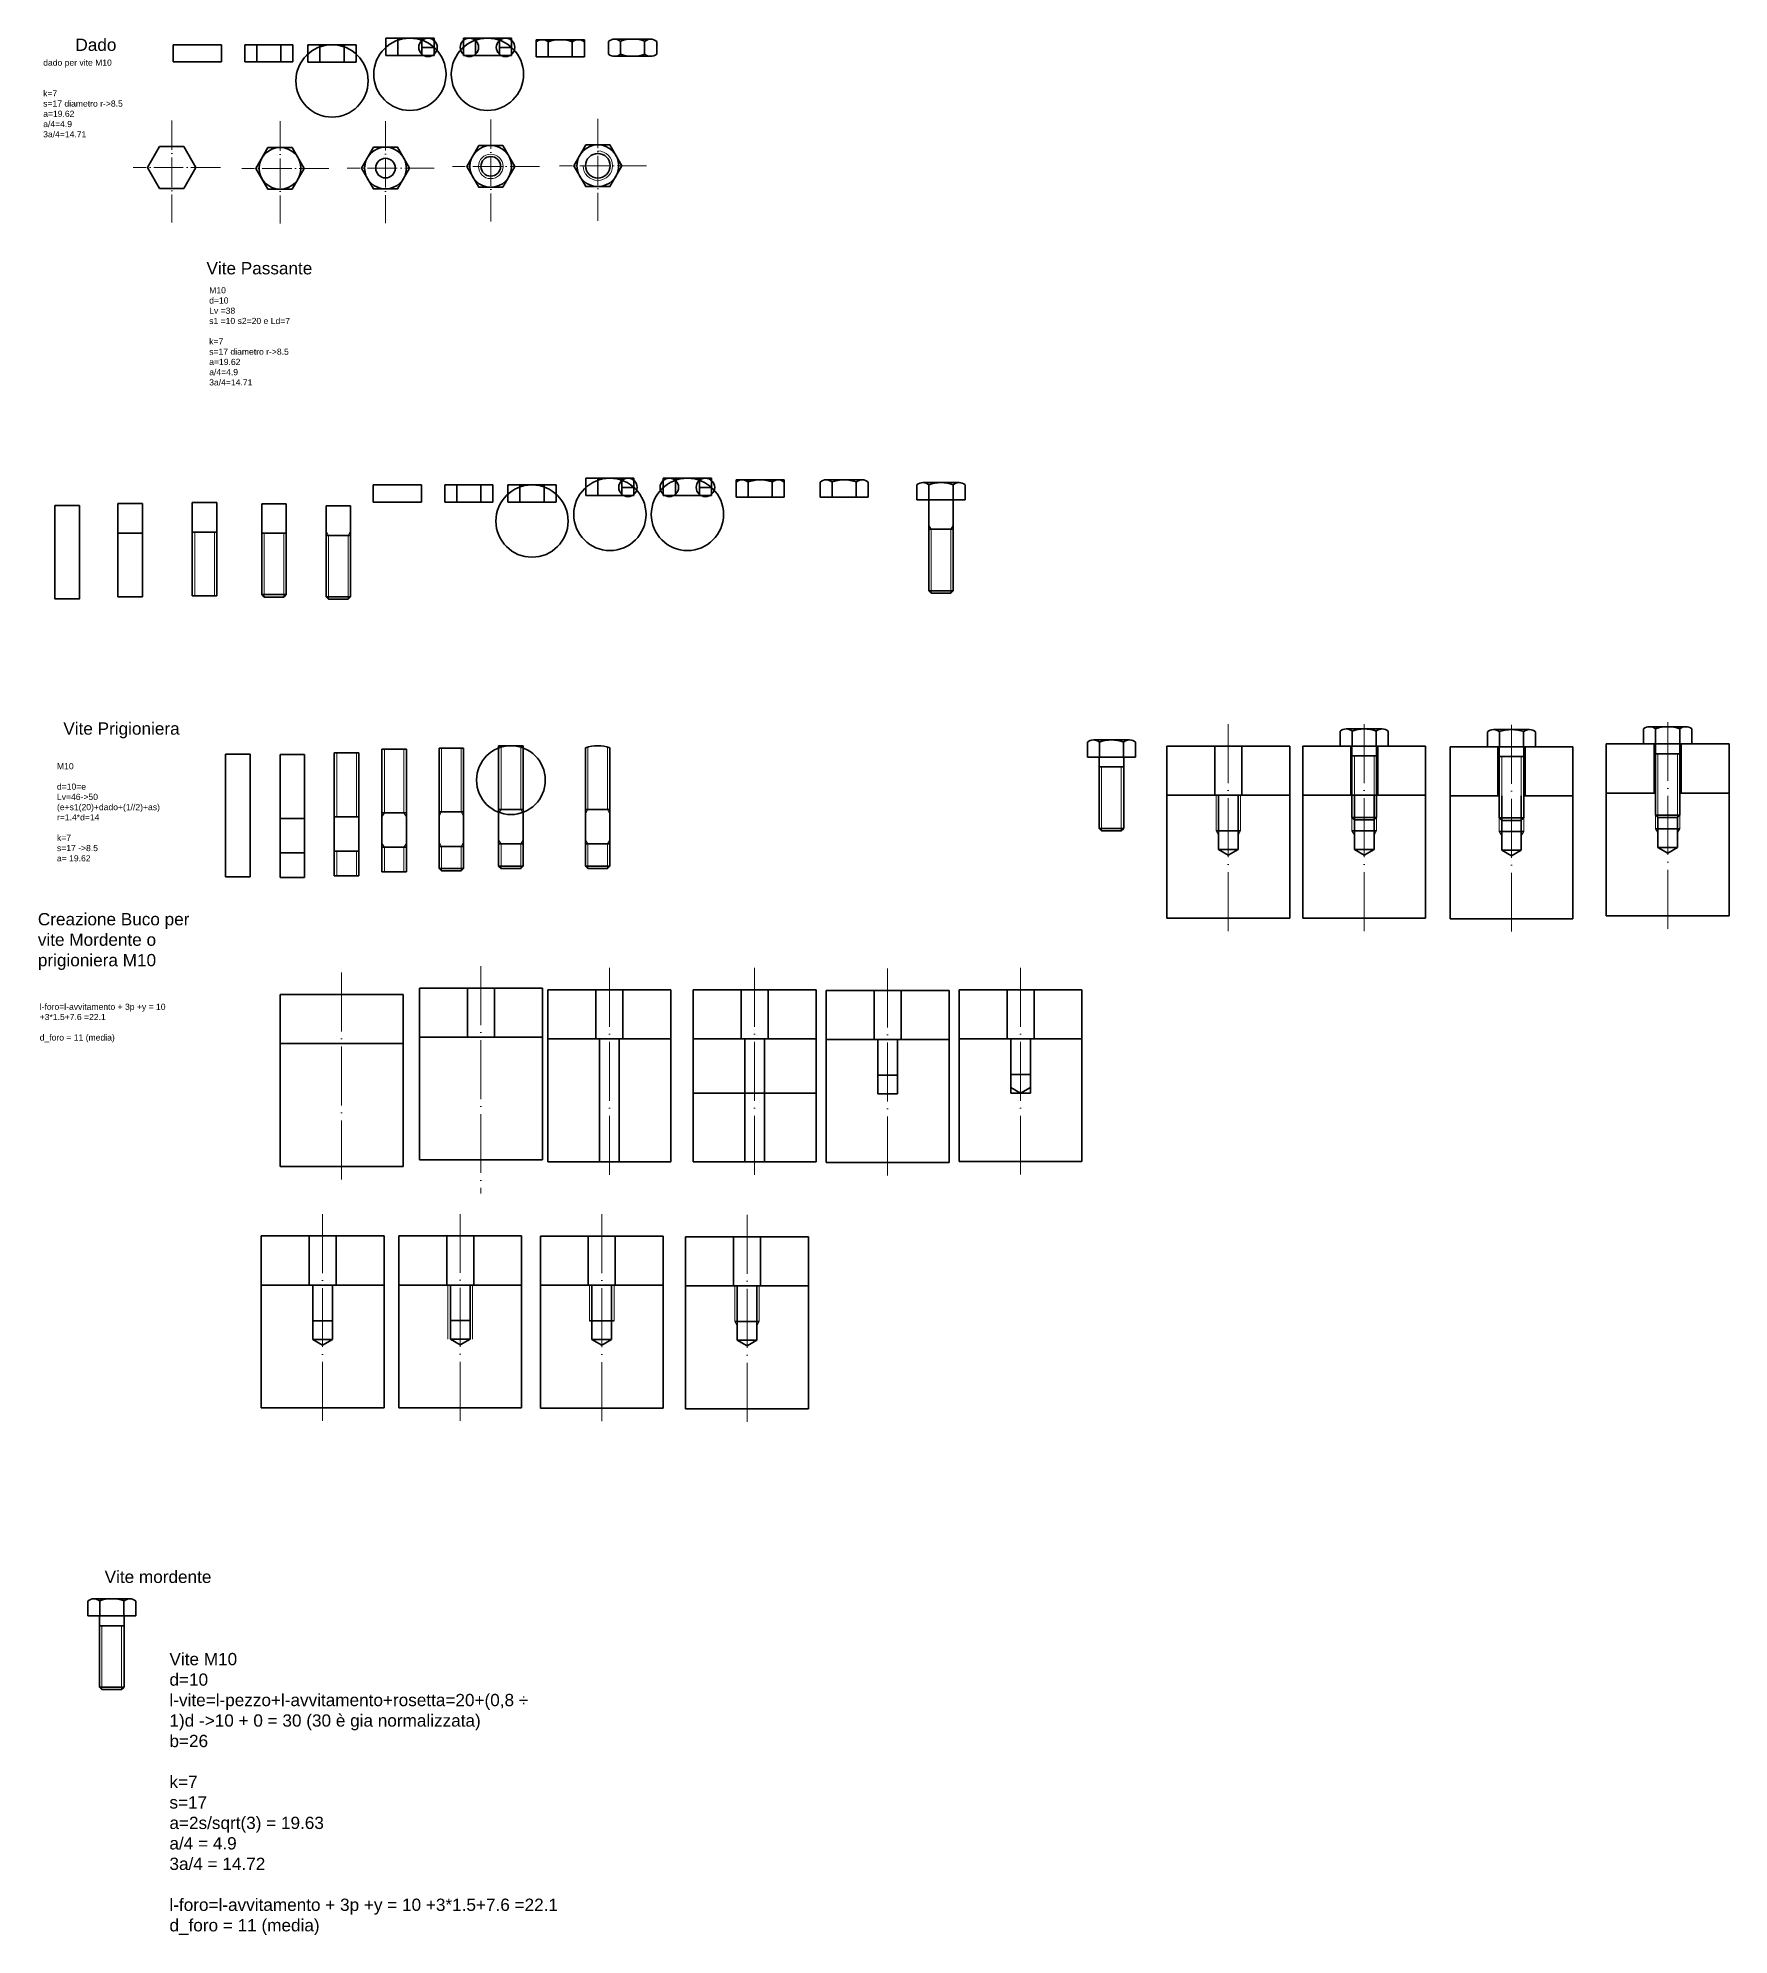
# Model space of a CAD drawing. Header units: millimetres. Extents: x 9 to 698, y 15 to 788.
import ezdxf

# ---------------------------------------------------------------- set-up
doc = ezdxf.new("R2010")
doc.units = ezdxf.units.MM
doc.linetypes.add('ACAD_ISO04W100', pattern=[30, 24, -3, 0, -3])
doc.layers.add('assisimmetira', color=90, linetype='ACAD_ISO04W100', lineweight=18)
doc.layers.add('grosso', color=5, linetype='Continuous', lineweight=35)
doc.layers.add('viti', color=7, linetype='Continuous', lineweight=18, true_color=0x6e42a9)
doc.styles.get("Standard").update_dxf_attribs({"font": 'arial.ttf'})

msp = doc.modelspace()

# ---------------------------------------------------------------- linework, layer by layer
at = {"layer": 'assisimmetira', "ltscale": 0.5}
for p, q in [((63.5, 754.24), (63.5, 712.66)), ((107.63, 753.9), (107.63, 712.32)), ((150.57, 753.99), (150.57, 712.42)), ((193.44, 754.7), (193.44, 713.12)), ((237.05, 754.96), (237.05, 713.38)), ((83.34, 735.1), (47.87, 735.1)), ((127.46, 734.76), (92, 734.76)), ((170.4, 734.86), (134.94, 734.86)), ((213.28, 735.56), (177.81, 735.56)), ((256.88, 735.82), (221.42, 735.82))]:
    msp.add_line(p, q, dxfattribs=at)
at = {"layer": 'assisimmetira'}
for p, q in [((493.81, 508.42), (493.81, 421.58)), ((549.15, 508.42), (549.15, 421.58)), ((609.13, 508.19), (609.13, 421.35)), ((672.73, 509.33), (672.73, 422.5)), ((189.46, 409.95), (189.46, 317.45)), ((132.7, 407.31), (132.7, 321.47)), ((241.74, 409.23), (241.74, 322.4)), ((300.91, 409.24), (300.91, 322.4)), ((355.06, 408.95), (355.06, 322.11)), ((409.21, 409.27), (409.21, 322.43)), ((124.98, 309.01), (124.98, 222.18)), ((181.01, 309.04), (181.01, 222.2)), ((238.63, 308.96), (238.63, 222.12)), ((297.81, 308.67), (297.81, 221.83))]:
    msp.add_line(p, q, dxfattribs=at)
at = {"layer": 'grosso'}
for p, q in [((83.73, 785.08), (64.11, 785.08)), ((64.11, 785.08), (64.11, 778.08)), ((83.73, 778.08), (83.73, 785.08)), ((112.87, 785.08), (93.25, 785.08)), ((93.25, 785.08), (93.25, 778.08)), ((98.15, 785.08), (98.15, 778.08)), ((107.97, 778.08), (107.97, 785.08)), ((112.87, 778.08), (112.87, 785.08)), ((138.61, 785.05), (118.99, 785.05)), ((118.99, 785.05), (118.99, 778.05)), ((123.89, 785.05), (123.89, 778.05)), ((133.71, 778.05), (133.71, 785.05)), ((138.61, 778.05), (138.61, 785.05)), ((170.33, 787.76), (150.71, 787.76)), ((150.71, 787.76), (150.71, 780.76)), ((150.71, 780.76), (170.33, 780.76)), ((155.61, 787.76), (155.61, 780.76)), ((165.43, 780.76), (165.43, 787.76)), ((170.33, 784.01), (165.43, 784.01)), ((170.33, 780.76), (170.33, 787.76)), ((201.9, 787.76), (182.28, 787.76)), ((182.28, 787.76), (182.28, 780.76)), ((182.28, 780.76), (201.9, 780.76)), ((187.18, 787.76), (187.18, 780.76)), ((197, 780.76), (197, 787.76)), ((201.9, 784.01), (197, 784.01)), ((201.9, 780.76), (201.9, 787.76)), ((231.55, 787.12), (211.93, 787.12)), ((211.93, 787.12), (211.93, 780.12)), ((211.93, 780.12), (231.55, 780.12)), ((216.83, 787.12), (216.83, 780.12)), ((226.65, 780.12), (226.65, 787.12)), ((231.55, 780.12), (231.55, 787.12)), ((241.39, 786.46), (241.39, 781.28)), ((258.56, 787.37), (243.84, 787.37)), ((243.84, 780.37), (258.56, 780.37)), ((246.29, 786.53), (246.29, 781.21)), ((256.11, 781.21), (256.11, 786.53)), ((261.01, 781.28), (261.01, 786.46)), ((64.11, 778.08), (83.73, 778.08)), ((93.25, 778.08), (112.87, 778.08)), ((118.99, 778.05), (138.61, 778.05)), ((165.17, 605.9), (145.55, 605.9)), ((145.55, 605.9), (145.55, 598.9)), ((165.17, 598.9), (165.17, 605.9)), ((194.31, 605.9), (174.69, 605.9)), ((174.69, 605.9), (174.69, 598.9)), ((179.59, 605.9), (179.59, 598.9)), ((189.41, 598.9), (189.41, 605.9)), ((194.31, 598.9), (194.31, 605.9)), ((220.04, 605.87), (200.42, 605.87)), ((200.42, 605.87), (200.42, 598.87)), ((205.32, 605.87), (205.32, 598.87)), ((215.14, 598.87), (215.14, 605.87)), ((220.04, 598.87), (220.04, 605.87)), ((251.77, 608.58), (232.15, 608.58)), ((232.15, 608.58), (232.15, 601.58)), ((237.05, 608.58), (237.05, 601.58)), ((246.87, 601.58), (246.87, 608.58)), ((251.77, 604.83), (246.87, 604.83)), ((251.77, 601.58), (251.77, 608.58)), ((283.33, 608.58), (263.71, 608.58)), ((263.71, 608.58), (263.71, 601.58)), ((268.61, 608.58), (268.61, 601.58)), ((278.43, 601.58), (278.43, 608.58)), ((283.33, 604.83), (278.43, 604.83)), ((283.33, 601.58), (283.33, 608.58)), ((312.98, 607.95), (293.36, 607.95)), ((293.36, 607.95), (293.36, 600.95)), ((298.26, 607.95), (298.26, 600.95)), ((308.08, 600.95), (308.08, 607.95)), ((312.98, 600.95), (312.98, 607.95)), ((327.55, 607.03), (327.55, 600.95)), ((344.72, 607.95), (330, 607.95)), ((332.45, 607.1), (332.45, 600.95)), ((342.27, 600.95), (342.27, 607.1)), ((347.17, 600.95), (347.17, 607.03)), ((366.98, 605.9), (366.98, 599.81)), ((384.15, 606.81), (369.43, 606.81)), ((371.88, 605.97), (371.88, 599.81)), ((381.7, 599.81), (381.7, 605.97)), ((386.6, 599.81), (386.6, 605.9)), ((41.6, 598.27), (51.6, 598.27)), ((41.6, 560.27), (41.6, 598.27)), ((51.6, 598.27), (51.6, 560.27)), ((71.88, 598.68), (81.88, 598.68)), ((71.88, 560.68), (71.88, 598.68)), ((81.88, 598.68), (81.88, 560.68)), ((100.17, 598.19), (110.17, 598.19)), ((100.17, 561.19), (100.17, 598.19)), ((110.17, 598.19), (110.17, 561.19)), ((126.38, 597.32), (136.38, 597.32)), ((126.38, 560.32), (126.38, 597.32)), ((136.38, 597.32), (136.38, 560.32)), ((145.55, 598.9), (165.17, 598.9)), ((174.69, 598.9), (194.31, 598.9)), ((200.42, 598.87), (220.04, 598.87)), ((232.15, 601.58), (251.77, 601.58)), ((263.71, 601.58), (283.33, 601.58)), ((293.36, 600.95), (312.98, 600.95)), ((327.55, 600.95), (347.17, 600.95)), ((366.98, 599.81), (386.6, 599.81)), ((371.79, 599.81), (381.79, 599.81)), ((371.79, 562.81), (371.79, 599.81)), ((381.79, 599.81), (381.79, 562.81)), ((381.79, 587.81), (371.79, 587.81)), ((51.6, 586.27), (41.6, 586.27)), ((81.88, 586.68), (71.88, 586.68)), ((110.17, 586.19), (100.17, 586.19)), ((136.38, 585.32), (126.38, 585.32)), ((51.6, 560.27), (41.6, 560.27)), ((81.88, 560.68), (71.88, 560.68)), ((101.17, 560.19), (100.17, 561.19)), ((100.17, 561.19), (110.17, 561.19)), ((109.17, 560.19), (101.17, 560.19)), ((109.17, 560.19), (110.17, 561.19)), ((127.38, 559.32), (126.38, 560.32)), ((126.38, 560.32), (136.38, 560.32)), ((135.38, 559.32), (127.38, 559.32)), ((135.38, 559.32), (136.38, 560.32)), ((372.79, 561.81), (371.79, 562.81)), ((371.79, 562.81), (381.79, 562.81)), ((380.79, 561.81), (372.79, 561.81)), ((380.79, 561.81), (381.79, 562.81)), ((438.86, 502.04), (453.59, 502.04)), ((539.33, 499.51), (539.33, 505.6)), ((541.78, 506.51), (556.51, 506.51)), ((544.23, 499.51), (544.23, 505.66)), ((554.06, 505.66), (554.06, 499.51)), ((558.96, 505.6), (558.96, 499.51)), ((599.31, 499.28), (599.31, 505.37)), ((601.76, 506.28), (616.49, 506.28)), ((604.21, 499.28), (604.21, 505.43)), ((614.04, 505.43), (614.04, 499.28)), ((618.94, 505.37), (618.94, 499.28)), ((662.92, 500.42), (662.92, 506.51)), ((665.37, 507.42), (680.1, 507.42)), ((667.82, 500.42), (667.82, 506.58)), ((677.65, 506.58), (677.65, 500.42)), ((682.55, 506.51), (682.55, 500.42)), ((85.46, 496.27), (95.46, 496.27)), ((85.46, 446.27), (85.46, 496.27)), ((95.46, 496.27), (95.46, 446.27)), ((107.61, 496.1), (117.61, 496.1)), ((107.61, 446.1), (107.61, 496.1)), ((117.61, 496.1), (117.61, 446.1)), ((129.71, 496.78), (139.71, 496.78)), ((129.71, 446.78), (129.71, 496.78)), ((139.71, 496.78), (139.71, 446.78)), ((149.1, 498.33), (159.1, 498.33)), ((149.1, 448.33), (149.1, 498.33)), ((159.1, 498.33), (159.1, 448.33)), ((172.4, 498.72), (182.4, 498.72)), ((172.4, 449.72), (172.4, 498.72)), ((182.4, 498.72), (182.4, 449.72)), ((196.64, 499.68), (206.64, 499.68)), ((196.64, 450.68), (196.64, 499.68)), ((206.64, 499.68), (206.64, 450.68)), ((231.98, 450.71), (231.98, 498.79)), ((241.98, 498.79), (241.98, 450.71)), ((436.41, 495.04), (436.41, 501.13)), ((456.04, 495.04), (436.41, 495.04)), ((441.22, 495.04), (451.22, 495.04)), ((441.22, 466.04), (441.22, 495.04)), ((441.31, 495.04), (441.31, 501.19)), ((451.14, 501.19), (451.14, 495.04)), ((451.22, 495.04), (451.22, 466.04)), ((456.04, 501.13), (456.04, 495.04)), ((468.81, 499.51), (518.81, 499.51)), ((468.81, 479.51), (468.81, 499.51)), ((488.31, 499.51), (488.31, 479.51)), ((499.31, 499.51), (499.31, 479.51)), ((518.81, 499.51), (518.81, 479.51)), ((524.15, 499.51), (574.15, 499.51)), ((524.15, 479.51), (524.15, 499.51)), ((558.96, 499.51), (539.33, 499.51)), ((543.65, 499.51), (543.65, 479.51)), ((544.15, 499.51), (554.15, 499.51)), ((544.15, 470.51), (544.15, 499.51)), ((554.15, 495.51), (544.15, 495.51)), ((554.15, 499.51), (554.15, 470.51)), ((554.65, 499.51), (554.65, 479.51)), ((574.15, 499.51), (574.15, 479.51)), ((584.13, 499.28), (634.13, 499.28)), ((584.13, 479.28), (584.13, 499.28)), ((618.94, 499.28), (599.31, 499.28)), ((603.63, 499.28), (603.63, 479.28)), ((604.13, 499.28), (614.13, 499.28)), ((604.13, 470.28), (604.13, 499.28)), ((614.13, 495.28), (604.13, 495.28)), ((614.13, 499.28), (614.13, 470.28)), ((614.63, 499.28), (614.63, 479.28)), ((634.13, 499.28), (634.13, 479.28)), ((647.73, 500.42), (697.73, 500.42)), ((647.73, 480.42), (647.73, 500.42)), ((682.55, 500.42), (662.92, 500.42)), ((667.23, 500.42), (667.23, 480.42)), ((667.73, 500.42), (677.73, 500.42)), ((667.73, 471.42), (667.73, 500.42)), ((677.73, 496.42), (667.73, 496.42)), ((677.73, 500.42), (677.73, 471.42)), ((678.23, 500.42), (678.23, 480.42)), ((697.73, 500.42), (697.73, 480.42)), ((451.22, 491.04), (441.22, 491.04)), ((518.81, 479.51), (468.81, 479.51)), ((468.81, 479.51), (468.81, 429.51)), ((489.81, 479.51), (489.81, 457.41)), ((497.81, 479.51), (497.81, 457.41)), ((518.81, 479.51), (518.81, 429.51)), ((574.15, 479.51), (524.15, 479.51)), ((524.15, 479.51), (524.15, 429.51)), ((545.15, 479.51), (545.15, 457.41)), ((553.15, 479.51), (553.15, 457.41)), ((574.15, 479.51), (574.15, 429.51)), ((584.13, 479.28), (584.13, 429.28)), ((604.13, 479.28), (584.13, 479.28)), ((605.13, 479.28), (605.13, 457.18)), ((613.13, 479.28), (613.13, 457.18)), ((634.13, 479.28), (614.13, 479.28)), ((634.13, 479.28), (634.13, 429.28)), ((667.73, 480.42), (647.73, 480.42)), ((647.73, 480.42), (647.73, 430.42)), ((697.73, 480.42), (677.73, 480.42)), ((697.73, 480.42), (697.73, 430.42)), ((149.1, 472.33), (159.1, 472.33)), ((172.4, 472.72), (182.4, 472.72)), ((196.64, 473.68), (206.64, 473.68)), ((231.98, 473.71), (241.98, 473.71)), ((668.73, 470.42), (667.73, 471.42)), ((667.73, 471.42), (677.73, 471.42)), ((676.73, 470.42), (677.73, 471.42)), ((107.61, 470.1), (117.61, 470.1)), ((129.71, 470.78), (139.71, 470.78)), ((442.22, 465.04), (441.22, 466.04)), ((441.22, 466.04), (451.22, 466.04)), ((450.22, 465.04), (442.22, 465.04)), ((450.22, 465.04), (451.22, 466.04)), ((498.81, 465.01), (488.81, 465.01)), ((545.15, 469.51), (544.15, 470.51)), ((544.15, 470.51), (554.15, 470.51)), ((554.15, 465.01), (544.15, 465.01)), ((553.15, 469.51), (545.15, 469.51)), ((553.15, 469.51), (554.15, 470.51)), ((605.13, 469.28), (604.13, 470.28)), ((604.13, 470.28), (614.13, 470.28)), ((614.13, 464.78), (604.13, 464.78)), ((613.13, 469.28), (605.13, 469.28)), ((613.13, 469.28), (614.13, 470.28)), ((677.73, 465.92), (667.73, 465.92)), ((668.73, 470.42), (668.73, 458.32)), ((676.73, 470.42), (668.73, 470.42)), ((676.73, 470.42), (676.73, 458.32)), ((117.61, 456.1), (107.61, 456.1)), ((139.71, 456.78), (129.71, 456.78)), ((159.1, 458.33), (149.1, 458.33)), ((182.4, 458.72), (172.4, 458.72)), ((206.64, 459.68), (196.64, 459.68)), ((241.98, 459.71), (231.98, 459.71)), ((497.81, 457.41), (489.81, 457.41)), ((493.81, 455.1), (489.81, 457.41)), ((493.81, 455.1), (497.81, 457.41)), ((553.15, 457.41), (545.15, 457.41)), ((549.15, 455.1), (545.15, 457.41)), ((549.15, 455.1), (553.15, 457.41)), ((613.13, 457.18), (605.13, 457.18)), ((609.13, 454.87), (605.13, 457.18)), ((609.13, 454.87), (613.13, 457.18)), ((676.73, 458.32), (668.73, 458.32)), ((672.73, 456.01), (668.73, 458.32)), ((672.73, 456.01), (676.73, 458.32)), ((159.1, 448.33), (149.1, 448.33)), ((173.4, 448.72), (172.4, 449.72)), ((172.4, 449.72), (182.4, 449.72)), ((181.4, 448.72), (173.4, 448.72)), ((181.4, 448.72), (182.4, 449.72)), ((197.64, 449.68), (196.64, 450.68)), ((196.64, 450.68), (206.64, 450.68)), ((205.64, 449.68), (197.64, 449.68)), ((205.64, 449.68), (206.64, 450.68)), ((232.98, 449.71), (231.98, 450.71)), ((231.98, 450.71), (241.98, 450.71)), ((240.98, 449.71), (232.98, 449.71)), ((240.98, 449.71), (241.98, 450.71)), ((95.46, 446.27), (85.46, 446.27)), ((117.61, 446.1), (107.61, 446.1)), ((139.71, 446.78), (129.71, 446.78)), ((468.81, 429.51), (518.81, 429.51)), ((524.15, 429.51), (574.15, 429.51)), ((584.13, 429.28), (634.13, 429.28)), ((647.73, 430.42), (697.73, 430.42)), ((107.7, 398.4), (157.7, 398.4)), ((107.7, 378.4), (107.7, 398.4)), ((157.7, 398.4), (157.7, 378.4)), ((164.46, 401.04), (214.46, 401.04)), ((164.46, 381.04), (164.46, 401.04)), ((183.96, 401.04), (183.96, 381.04)), ((194.96, 401.04), (194.96, 381.04)), ((214.46, 401.04), (214.46, 381.04)), ((216.74, 400.32), (266.74, 400.32)), ((216.74, 380.32), (216.74, 400.32)), ((236.24, 400.32), (236.24, 380.32)), ((247.24, 400.32), (247.24, 380.32)), ((266.74, 400.32), (266.74, 380.32)), ((275.91, 400.33), (325.91, 400.33)), ((275.91, 380.33), (275.91, 400.33)), ((295.41, 400.33), (295.41, 380.33)), ((306.41, 400.33), (306.41, 380.33)), ((325.91, 400.33), (325.91, 380.33)), ((330.06, 400.04), (380.06, 400.04)), ((330.06, 380.04), (330.06, 400.04)), ((349.56, 400.04), (349.56, 380.04)), ((360.56, 400.04), (360.56, 380.04)), ((380.06, 400.04), (380.06, 380.04)), ((384.21, 400.36), (434.21, 400.36)), ((384.21, 380.36), (384.21, 400.36)), ((403.71, 400.36), (403.71, 380.36)), ((414.71, 400.36), (414.71, 380.36)), ((434.21, 400.36), (434.21, 380.36)), ((214.46, 381.04), (164.46, 381.04)), ((164.46, 381.04), (164.46, 331.04)), ((214.46, 381.04), (214.46, 331.04)), ((266.74, 380.32), (216.74, 380.32)), ((216.74, 380.32), (216.74, 330.32)), ((237.74, 380.32), (237.74, 330.32)), ((245.74, 380.32), (245.74, 330.32)), ((266.74, 380.32), (266.74, 330.32)), ((325.91, 380.33), (275.91, 380.33)), ((275.91, 380.33), (275.91, 330.33)), ((296.91, 380.33), (296.91, 330.33)), ((304.91, 380.33), (304.91, 330.33)), ((325.91, 380.33), (325.91, 330.33)), ((380.06, 380.04), (330.06, 380.04)), ((330.06, 380.04), (330.06, 330.04)), ((351.06, 380.04), (351.06, 357.94)), ((359.06, 380.04), (359.06, 357.94)), ((380.06, 380.04), (380.06, 330.04)), ((434.21, 380.36), (384.21, 380.36)), ((384.21, 380.36), (384.21, 330.36)), ((405.21, 380.36), (405.21, 358.26)), ((413.21, 380.36), (413.21, 358.26)), ((434.21, 380.36), (434.21, 330.36)), ((107.7, 378.4), (107.7, 328.4)), ((157.7, 378.4), (107.7, 378.4)), ((157.7, 378.4), (157.7, 328.4)), ((359.06, 365.54), (351.06, 365.54)), ((413.21, 365.86), (405.21, 365.86)), ((325.91, 358.23), (275.91, 358.23)), ((359.06, 357.94), (351.06, 357.94)), ((409.21, 358.26), (405.21, 360.57)), ((413.21, 358.26), (405.21, 358.26)), ((409.21, 358.26), (413.21, 360.57)), ((107.7, 328.4), (157.7, 328.4)), ((164.46, 331.04), (214.46, 331.04)), ((216.74, 330.32), (266.74, 330.32)), ((275.91, 330.33), (325.91, 330.33)), ((330.06, 330.04), (380.06, 330.04)), ((384.21, 330.36), (434.21, 330.36)), ((99.98, 300.1), (149.98, 300.1)), ((99.98, 280.1), (99.98, 300.1)), ((119.48, 300.1), (119.48, 280.1)), ((130.48, 300.1), (130.48, 280.1)), ((149.98, 300.1), (149.98, 280.1)), ((156.01, 300.13), (206.01, 300.13)), ((156.01, 280.13), (156.01, 300.13)), ((175.51, 300.13), (175.51, 280.13)), ((186.51, 300.13), (186.51, 280.13)), ((206.01, 300.13), (206.01, 280.13)), ((213.63, 300.05), (263.63, 300.05)), ((213.63, 280.05), (213.63, 300.05)), ((233.13, 300.05), (233.13, 280.05)), ((244.13, 300.05), (244.13, 280.05)), ((263.63, 300.05), (263.63, 280.05)), ((272.81, 299.75), (322.81, 299.75)), ((272.81, 279.75), (272.81, 299.75)), ((292.31, 299.75), (292.31, 279.75)), ((303.31, 299.75), (303.31, 279.75)), ((322.81, 299.75), (322.81, 279.75)), ((149.98, 280.1), (99.98, 280.1)), ((99.98, 280.1), (99.98, 230.1)), ((120.98, 280.1), (120.98, 258)), ((128.98, 280.1), (128.98, 258)), ((149.98, 280.1), (149.98, 230.1)), ((206.01, 280.13), (156.01, 280.13)), ((156.01, 280.13), (156.01, 230.13)), ((177.01, 280.13), (177.01, 258.03)), ((185.01, 280.13), (185.01, 258.03)), ((206.01, 280.13), (206.01, 230.13)), ((263.63, 280.05), (213.63, 280.05)), ((213.63, 280.05), (213.63, 230.05)), ((234.63, 280.05), (234.63, 257.95)), ((242.63, 280.05), (242.63, 257.95)), ((263.63, 280.05), (263.63, 230.05)), ((322.81, 279.75), (272.81, 279.75)), ((272.81, 279.75), (272.81, 229.75)), ((293.81, 279.75), (293.81, 257.65)), ((301.81, 279.75), (301.81, 257.65)), ((322.81, 279.75), (322.81, 229.75)), ((128.98, 265.6), (120.98, 265.6)), ((185.01, 265.63), (177.01, 265.63)), ((243.63, 265.55), (233.63, 265.55)), ((302.81, 265.25), (292.81, 265.25)), ((128.98, 258), (120.98, 258)), ((124.98, 255.69), (120.98, 258)), ((124.98, 255.69), (128.98, 258)), ((185.01, 258.03), (177.01, 258.03)), ((181.01, 255.72), (177.01, 258.03)), ((181.01, 255.72), (185.01, 258.03)), ((242.63, 257.95), (234.63, 257.95)), ((238.63, 255.64), (234.63, 257.95)), ((238.63, 255.64), (242.63, 257.95)), ((301.81, 257.65), (293.81, 257.65)), ((297.81, 255.35), (293.81, 257.65)), ((297.81, 255.35), (301.81, 257.65)), ((99.98, 230.1), (149.98, 230.1)), ((156.01, 230.13), (206.01, 230.13)), ((213.63, 230.05), (263.63, 230.05)), ((272.81, 229.75), (322.81, 229.75)), ((29.3, 145.39), (29.3, 151.48)), ((31.75, 152.39), (46.48, 152.39)), ((34.2, 145.39), (34.2, 151.54)), ((44.03, 151.54), (44.03, 145.39)), ((48.93, 151.48), (48.93, 145.39)), ((48.93, 145.39), (29.3, 145.39)), ((34.11, 145.39), (44.11, 145.39)), ((34.11, 116.39), (34.11, 145.39)), ((44.11, 141.39), (34.11, 141.39)), ((44.11, 145.39), (44.11, 116.39)), ((35.11, 115.39), (34.11, 116.39)), ((34.11, 116.39), (44.11, 116.39)), ((43.11, 115.39), (44.11, 116.39)), ((43.11, 115.39), (35.11, 115.39))]:
    msp.add_line(p, q, dxfattribs=at)
for points in [[(58.6, 743.6), (53.69, 735.1), (58.6, 726.6), (68.41, 726.6), (73.32, 735.1), (68.41, 743.6)], [(102.72, 743.26), (97.82, 734.76), (102.72, 726.26), (112.54, 726.26), (117.45, 734.76), (112.54, 743.26)], [(145.66, 743.36), (140.75, 734.86), (145.66, 726.36), (155.47, 726.36), (160.38, 734.86), (155.47, 743.36)], [(188.54, 744.06), (183.63, 735.56), (188.54, 727.06), (198.35, 727.06), (203.26, 735.56), (198.35, 744.06)], [(232.14, 744.32), (227.24, 735.82), (232.14, 727.32), (241.96, 727.32), (246.87, 735.82), (241.96, 744.32)], [(15.95, 597.49), (25.95, 597.49), (25.95, 559.49), (15.95, 559.49)]]:
    msp.add_lwpolyline(points, close=True, dxfattribs=at)
for centre, radius in [((128.8, 770.34), 14.71), ((160.52, 773.05), 14.71), ((167.88, 784.01), 3.75), ((192.09, 773.05), 14.71), ((184.73, 784.01), 3.75), ((199.45, 784.01), 3.75), ((107.63, 734.76), 8.5), ((150.57, 734.86), 8.5), ((193.44, 735.56), 8.5), ((237.05, 735.82), 8.5), ((150.57, 734.86), 4), ((193.44, 735.56), 4), ((237.05, 735.82), 5), ((210.23, 591.16), 14.71), ((241.96, 593.87), 14.71), ((249.32, 604.83), 3.75), ((273.52, 593.87), 14.71), ((266.16, 604.83), 3.75), ((280.88, 604.83), 3.75), ((201.64, 485.68), 14)]:
    msp.add_circle(centre, radius, dxfattribs=at)
for centre, radius, start, end in [((214.38, 783.37), 3.75, 49.19072, 130.80928), ((221.74, 772.41), 14.71, 70.26838, 109.73162), ((229.1, 783.37), 3.75, 49.19072, 130.80928), ((243.84, 783.62), 3.75, 49.19072, 130.80928), ((243.84, 784.12), 3.75, 229.19072, 310.80928), ((251.2, 772.66), 14.71, 70.26838, 109.73162), ((251.2, 795.08), 14.71, 250.26838, 289.73162), ((258.56, 783.62), 3.75, 49.19072, 130.80928), ((258.56, 784.12), 3.75, 229.19072, 310.80928), ((295.81, 604.2), 3.75, 49.19072, 130.80928), ((303.17, 593.24), 14.71, 70.26838, 109.73162), ((310.53, 604.2), 3.75, 49.19072, 130.80928), ((330, 604.2), 3.75, 49.19072, 130.80928), ((337.36, 593.24), 14.71, 70.26838, 109.73162), ((344.72, 604.2), 3.75, 49.19072, 130.80928), ((369.43, 603.06), 3.75, 49.19072, 130.80928), ((376.79, 592.1), 14.71, 70.26838, 109.73162), ((384.15, 603.06), 3.75, 49.19072, 130.80928), ((438.86, 498.29), 3.75, 49.20464, 130.79536), ((446.22, 487.32), 14.72, 70.26683, 109.73317), ((453.59, 498.29), 3.75, 49.20464, 130.79536), ((541.78, 502.76), 3.75, 49.20464, 130.79536), ((549.15, 491.79), 14.72, 70.26683, 109.73317), ((556.51, 502.76), 3.75, 49.20464, 130.79536), ((601.76, 502.53), 3.75, 49.20464, 130.79536), ((609.13, 491.56), 14.72, 70.26683, 109.73317), ((616.49, 502.53), 3.75, 49.20464, 130.79536), ((665.37, 503.67), 3.75, 49.20464, 130.79536), ((672.73, 492.7), 14.72, 70.26683, 109.73317), ((680.1, 503.67), 3.75, 49.20464, 130.79536), ((236.98, 485.71), 14, 69.07517, 110.92483), ((31.75, 148.64), 3.75, 49.20464, 130.79536), ((39.11, 137.67), 14.72, 70.26683, 109.73317), ((46.48, 148.64), 3.75, 49.20464, 130.79536)]:
    msp.add_arc(centre, radius, start, end, dxfattribs=at)
at = {"layer": 'viti'}
for p, q in [((127.38, 585.32), (126.38, 587.05)), ((135.38, 585.32), (136.38, 587.05)), ((372.79, 587.81), (371.79, 589.54)), ((372.79, 561.81), (372.79, 587.81)), ((380.79, 587.81), (381.79, 589.54)), ((380.79, 587.81), (380.79, 561.81)), ((72.88, 560.68), (72.88, 586.68)), ((80.88, 586.68), (80.88, 560.68)), ((101.17, 560.19), (101.17, 586.19)), ((109.17, 586.19), (109.17, 560.19)), ((127.38, 559.32), (127.38, 585.32)), ((135.38, 585.32), (135.38, 559.32)), ((130.71, 470.78), (130.71, 496.78)), ((138.71, 496.78), (138.71, 470.78)), ((150.1, 472.33), (150.1, 498.33)), ((158.1, 498.33), (158.1, 472.33)), ((173.4, 472.72), (173.4, 498.72)), ((181.4, 498.72), (181.4, 472.72)), ((197.64, 473.68), (197.64, 499.68)), ((205.64, 499.68), (205.64, 473.68)), ((232.98, 473.71), (232.98, 499.13)), ((240.98, 499.13), (240.98, 473.71)), ((545.15, 469.51), (545.15, 495.51)), ((553.15, 495.51), (553.15, 469.51)), ((605.13, 469.28), (605.13, 495.28)), ((613.13, 495.28), (613.13, 469.28)), ((668.73, 470.42), (668.73, 496.42)), ((676.73, 496.42), (676.73, 470.42)), ((442.22, 465.04), (442.22, 491.04)), ((450.22, 491.04), (450.22, 465.04)), ((488.81, 479.51), (488.81, 465.01)), ((498.81, 479.51), (498.81, 465.01)), ((544.15, 479.51), (544.15, 465.01)), ((554.15, 479.51), (554.15, 465.01)), ((604.13, 479.28), (604.13, 464.78)), ((614.13, 479.28), (614.13, 464.78)), ((667.73, 480.42), (667.73, 465.92)), ((677.73, 480.42), (677.73, 465.92)), ((150.1, 472.33), (149.1, 470.59)), ((158.1, 472.33), (159.1, 470.59)), ((173.4, 472.72), (172.4, 470.99)), ((181.4, 472.72), (182.4, 470.99)), ((197.64, 473.68), (196.64, 471.95)), ((205.64, 473.68), (206.64, 471.95)), ((232.98, 473.71), (231.98, 471.98)), ((240.98, 473.71), (241.98, 471.98)), ((488.81, 465.01), (489.81, 463.28)), ((498.81, 465.01), (497.81, 463.28)), ((544.15, 465.01), (545.15, 463.28)), ((554.15, 465.01), (553.15, 463.28)), ((604.13, 464.78), (605.13, 463.04)), ((614.13, 464.78), (613.13, 463.04)), ((667.73, 465.92), (668.73, 464.19)), ((677.73, 465.92), (676.73, 464.19)), ((130.71, 446.78), (130.71, 456.78)), ((138.71, 456.78), (138.71, 446.78)), ((150.1, 458.33), (149.1, 460.06)), ((150.1, 448.33), (150.1, 458.33)), ((158.1, 458.33), (159.1, 460.06)), ((158.1, 458.33), (158.1, 448.33)), ((173.4, 458.72), (172.4, 460.45)), ((173.4, 448.72), (173.4, 458.72)), ((181.4, 458.72), (182.4, 460.45)), ((181.4, 458.72), (181.4, 448.72)), ((197.64, 459.68), (196.64, 461.41)), ((197.64, 449.68), (197.64, 459.68)), ((205.64, 459.68), (206.64, 461.41)), ((205.64, 459.68), (205.64, 449.68)), ((232.98, 459.71), (231.98, 461.44)), ((232.98, 449.71), (232.98, 459.71)), ((240.98, 459.71), (241.98, 461.44)), ((240.98, 459.71), (240.98, 449.71)), ((176.01, 280.13), (176.01, 258.03)), ((186.01, 280.13), (186.01, 258.03)), ((233.63, 280.05), (233.63, 265.55)), ((243.63, 280.05), (243.63, 265.55)), ((292.81, 279.75), (292.81, 265.25)), ((302.81, 279.75), (302.81, 265.25)), ((292.81, 265.25), (293.81, 263.52)), ((302.81, 265.25), (301.81, 263.52)), ((35.11, 115.39), (35.11, 141.39)), ((43.11, 141.39), (43.11, 115.39))]:
    msp.add_line(p, q, dxfattribs=at)
msp.add_circle((193.44, 735.56), 5, dxfattribs=at)
msp.add_arc((237.05, 735.82), 6, 180, 90, dxfattribs=at)

# ---------------------------------------------------------------- texts
at = {"layer": 'grosso', "attachment_point": 1}
for s, width, heights, insert, char_height in [('Dado', 63.0522, [0], (24.29, 787.58), 5), ('dado per vite M10\\P^J^Jk=7^Js=17 diametro r->8.5^Ja=19.62^Ja/4=4.9^J3a/4=14.71', 38.6252, [0], (11.17, 779.05), 2.5), ('Vite Passante', 96.1046, [0], (77.67, 696.59), 5), ('M10^Jd=10^JLv =38^Js1 =10 s2=20 e Ld=7^J^Jk=7^Js=17 diametro r->8.5^Ja=19.62^Ja/4=4.9^J3a/4=14.71', 58.5601, [0], (78.78, 686.38), 2.5), ('Vite Prigioniera', 69.3215, [0], (19.37, 509.19), 5), ('\\A1;M10^J^Jd=10=e^JLv=46->50\\P(e+s1(20)+dado+(1//2)+as)^Jr=1.4*d=14^J^Jk=7^Js=17 ->8.5^Ja= 19.62', 51.9751, [0], (16.78, 492.62), 2.5), ('Creazione Buco per vite Mordente o prigioniera M10', 71.5871, [0], (9, 431.57), 5), ('l-foro=l-avvitamento + 3p +y = 10 +3*1.5+7.6 =22.1^J^Jd_foro = 11 (media)', 64.4066, [20.71], (9.75, 394.66), 2.5), ('Vite mordente', 82.2689, [0], (36.19, 163.84), 5), ('Vite M10^Jd=10^Jl-vite=l-pezzo+l-avvitamento+rosetta=20+(0,8 ÷ 1)d ->10 + 0 = 30 (30 è gia normalizzata)^Jb=26^J^Jk=7^Js=17^Ja=2s/sqrt(3) = 19.63^Ja/4 = 4.9^J3a/4 = 14.72^J^Jl-foro=l-avvitamento + 3p +y = 10 +3*1.5+7.6 =22.1^Jd_foro = 11 (media)', 150.3743, [0], (62.59, 130.34), 5)]:
    msp.add_mtext_dynamic_manual_height_columns(s, width=width, gutter_width=12.5, heights=heights, dxfattribs=dict(at, insert=insert, char_height=char_height))

doc.saveas('drawing.dxf')
